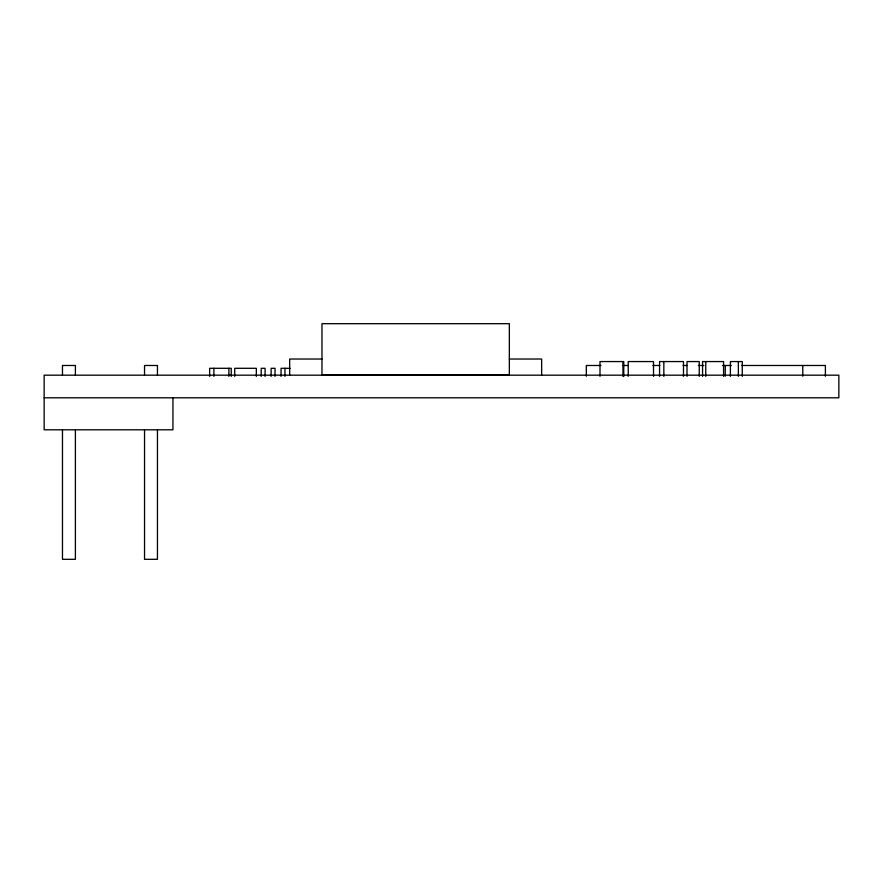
<?xml version="1.0" encoding="UTF-8"?>
<svg xmlns="http://www.w3.org/2000/svg" width="883" height="883" viewBox="0 0 883 883"><rect width="100%" height="100%" fill="white"/><g stroke="black" fill="none" stroke-linecap="round" stroke-linejoin="round"><path stroke-width="1.32" d="M321.975 359.028L289.668 359.028L289.668 375.176M509.336 359.028L541.643 359.028L541.643 375.176M723.563 361.566L702.57 361.566L702.559 376.368M600.97 365.485L586.334 365.485L586.334 376.257M622.681 365.485L628.199 365.485M652.868 365.485L659.811 365.485M683.067 365.485L687.305 365.485M698.31 365.485L703.806 365.485M722.559 365.485L731.301 365.485M741.577 365.485L825.395 365.485L825.395 376.257M290.154 368.299L281.048 368.299L281.048 376.379M321.975 374.988L509.336 374.988M44.15 397.791L838.85 397.791L838.85 375.176L44.15 375.176L44.15 429.8L172.947 429.8L172.947 397.505M802.779 365.485L802.779 376.257M742.261 376.368L742.261 361.566L730.396 361.566L730.396 376.368M738.365 361.566L738.365 376.368M725.252 365.485L725.252 376.257M723.574 361.566L723.574 376.368M705.749 361.566L705.749 376.368M699.259 376.368L699.259 361.566L686.996 361.566L686.996 376.368M683.486 376.368L683.486 361.566L659.557 361.566L659.557 376.368M663.839 361.566L663.839 376.368M653.519 376.368L653.519 361.566L628.221 361.566L628.221 376.368M623.751 376.368L623.751 361.566L599.999 361.566L599.999 376.368M622.968 361.566L622.968 376.368M509.336 375.176L509.336 323.686L321.975 323.686L321.975 375.176M284.944 368.299L284.944 376.379M275.021 376.379L275.021 368.299L271.125 368.299L271.125 376.379M265.088 376.379L265.088 368.299L261.202 368.299L261.202 376.379M256.335 376.379L256.335 368.299L234.746 368.299L234.735 376.379M231.236 376.379L231.236 368.299L209.635 368.299L209.635 376.379M228.896 368.299L228.896 376.379M213.907 368.299L213.907 376.379M157.45 375.109L157.45 365.485L144.536 365.485L144.536 375.109M157.45 430.098L157.45 559.314L144.536 559.314L144.536 430.098M75.397 375.109L75.397 365.485L62.472 365.485L62.472 375.109M75.397 430.098L75.397 559.314L62.472 559.314L62.472 430.098"/></g></svg>
